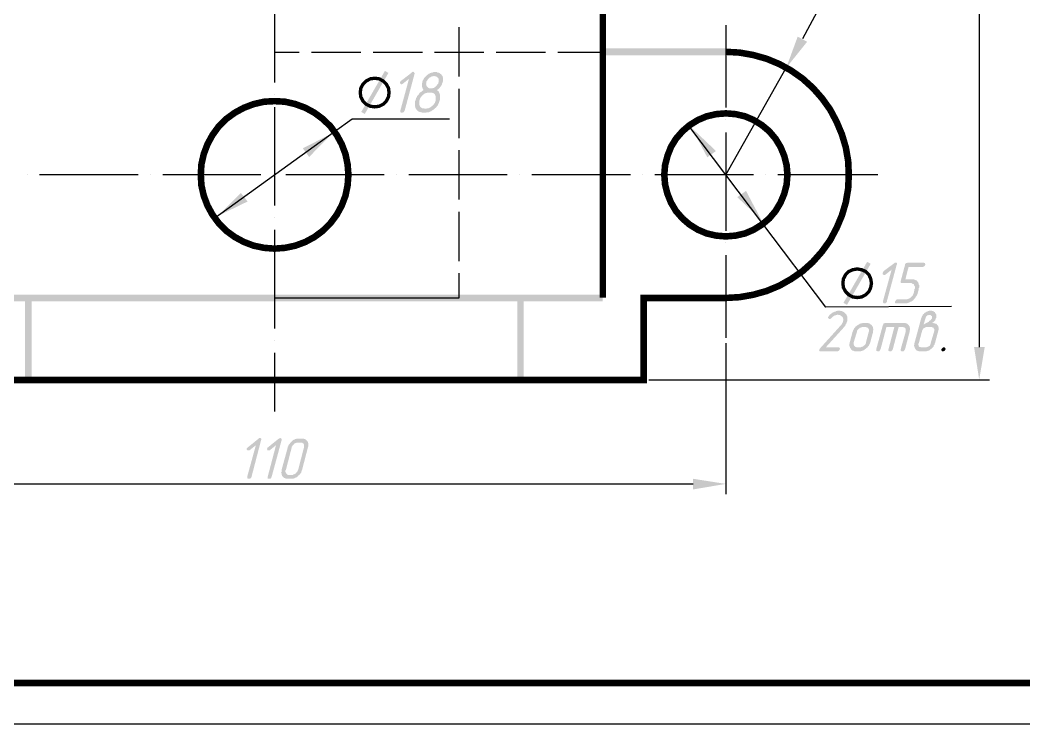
# Model space of a CAD drawing. Header units: millimetres. Extents: x -170 to 957, y 8 to 306.
# Drawn here: x 167.9 to 290.3, y 9.2 to 95 of the extents above; entities that cross this region are included whole.
import ezdxf

# ---------------------------------------------------------------- set-up
doc = ezdxf.new("R2010")
doc.units = ezdxf.units.MM

msp = doc.modelspace()

# ---------------------------------------------------------------- hatches: boundary and pattern name
at = {"transparency": 33554687}
for points in [[(214.8, 83.93), (214.751, 83.882), (214.703, 83.786), (214.655, 83.738), (214.607, 83.738), (214.511, 83.69), (214.463, 83.69), (214.415, 83.69), (214.319, 83.738), (214.319, 83.738), (214.27, 83.786), (214.27, 83.882), (214.27, 83.93), (215.329, 87.826), (214.607, 87.249), (214.511, 87.201), (214.463, 87.153), (214.415, 87.153), (214.367, 87.153), (214.319, 87.201), (214.27, 87.249), (214.222, 87.297), (214.222, 87.345), (214.222, 87.393), (214.27, 87.489), (214.319, 87.537), (214.367, 87.586), (215.617, 88.548), (215.665, 88.596), (215.713, 88.644), (215.81, 88.692), (215.858, 88.692), (215.906, 88.644), (215.954, 88.644), (215.954, 88.596), (216.002, 88.548), (216.002, 88.499), (216.002, 88.403), (216.002, 88.403)], [(273.576, 60.699), (273.576, 60.602), (273.528, 60.554), (273.48, 60.506), (273.432, 60.458), (273.335, 60.458), (273.287, 60.458), (273.191, 60.458), (273.143, 60.506), (273.143, 60.506), (273.095, 60.554), (273.095, 60.602), (273.095, 60.699), (274.153, 64.546), (273.432, 63.969), (273.335, 63.921), (273.287, 63.921), (273.239, 63.921), (273.191, 63.921), (273.095, 63.969), (273.095, 63.969), (273.047, 64.065), (273.047, 64.114), (273.047, 64.162), (273.095, 64.21), (273.143, 64.306), (273.143, 64.354), (274.442, 65.316), (274.49, 65.364), (274.538, 65.412), (274.634, 65.412), (274.682, 65.412), (274.73, 65.412), (274.778, 65.364), (274.778, 65.364), (274.826, 65.316), (274.826, 65.22), (274.778, 65.172), (274.778, 65.172)], [(276.221, 64.883), (275.836, 63.392), (276.558, 63.392), (276.606, 63.392), (276.702, 63.392), (276.75, 63.392), (276.847, 63.392), (276.895, 63.344), (276.943, 63.344), (276.991, 63.344), (277.039, 63.296), (277.135, 63.248), (277.183, 63.248), (277.231, 63.2), (277.279, 63.152), (277.279, 63.103), (277.327, 63.055), (277.376, 63.007), (277.424, 62.959), (277.424, 62.911), (277.472, 62.815), (277.472, 62.767), (277.472, 62.719), (277.52, 62.671), (277.52, 62.574), (277.52, 62.526), (277.52, 62.43), (277.52, 62.382), (277.472, 62.334), (277.472, 62.238), (277.472, 62.19), (277.327, 61.661), (277.327, 61.612), (277.279, 61.516), (277.231, 61.468), (277.231, 61.42), (277.183, 61.324), (277.135, 61.276), (277.087, 61.228), (277.039, 61.131), (276.991, 61.083), (276.943, 61.035), (276.895, 60.987), (276.847, 60.891), (276.798, 60.843), (276.75, 60.795), (276.654, 60.747), (276.606, 60.699), (276.51, 60.65), (276.462, 60.65), (276.414, 60.602), (276.317, 60.554), (276.269, 60.554), (276.173, 60.506), (276.125, 60.506), (276.029, 60.458), (275.981, 60.458), (275.885, 60.458), (275.836, 60.458), (275.74, 60.458), (274.778, 60.458), (274.682, 60.458), (274.634, 60.458), (274.586, 60.506), (274.586, 60.554), (274.586, 60.65), (274.586, 60.699), (274.634, 60.747), (274.682, 60.843), (274.682, 60.843), (274.73, 60.891), (274.826, 60.939), (274.874, 60.939), (274.923, 60.939), (275.885, 60.939), (275.981, 60.939), (276.029, 60.939), (276.125, 60.987), (276.173, 60.987), (276.269, 61.035), (276.317, 61.035), (276.366, 61.083), (276.462, 61.131), (276.462, 61.131), (276.51, 61.18), (276.606, 61.276), (276.654, 61.324), (276.702, 61.372), (276.75, 61.42), (276.75, 61.516), (276.798, 61.564), (276.847, 61.661), (276.847, 61.661), (276.943, 62.19), (276.991, 62.238), (276.991, 62.334), (276.991, 62.382), (276.991, 62.43), (276.991, 62.526), (276.943, 62.574), (276.943, 62.622), (276.895, 62.671), (276.895, 62.719), (276.847, 62.767), (276.798, 62.815), (276.75, 62.815), (276.702, 62.863), (276.654, 62.863), (276.606, 62.911), (276.51, 62.911), (276.462, 62.911), (276.414, 62.911), (275.452, 62.911), (275.355, 62.911), (275.307, 62.959), (275.259, 62.959), (275.259, 63.007), (275.259, 63.103), (275.259, 63.152), (275.259, 63.152), (275.788, 65.124), (275.788, 65.22), (275.836, 65.268), (275.885, 65.316), (275.933, 65.364), (276.029, 65.364), (276.077, 65.412), (276.077, 65.412), (278.097, 65.412), (278.145, 65.364), (278.193, 65.364), (278.241, 65.316), (278.241, 65.268), (278.289, 65.172), (278.241, 65.124), (278.241, 65.076), (278.193, 65.027), (278.145, 64.979), (278.097, 64.931), (278.049, 64.931), (277.953, 64.883), (277.953, 64.883)], [(268.429, 57.62), (266.121, 55.071), (267.66, 55.071), (267.708, 55.071), (267.804, 55.023), (267.804, 55.023), (267.852, 54.927), (267.852, 54.879), (267.852, 54.831), (267.804, 54.782), (267.756, 54.686), (267.756, 54.686), (267.66, 54.638), (267.612, 54.59), (267.515, 54.59), (267.515, 54.59), (265.543, 54.59), (265.447, 54.59), (265.399, 54.59), (265.351, 54.638), (265.351, 54.686), (265.303, 54.734), (265.351, 54.782), (265.351, 54.831), (265.399, 54.927), (265.447, 54.975), (268.045, 57.861), (268.093, 57.957), (268.141, 58.005), (268.189, 58.101), (268.189, 58.149), (268.237, 58.246), (268.237, 58.246), (268.237, 58.342), (268.285, 58.39), (268.285, 58.438), (268.285, 58.534), (268.237, 58.582), (268.237, 58.63), (268.189, 58.727), (268.189, 58.775), (268.141, 58.823), (268.093, 58.871), (268.045, 58.871), (267.996, 58.919), (267.948, 58.967), (267.9, 58.967), (267.852, 59.015), (267.804, 59.015), (267.708, 59.015), (267.66, 59.063), (267.612, 59.063), (267.515, 59.063), (267.467, 59.015), (267.371, 59.015), (267.323, 58.967), (267.227, 58.967), (267.227, 58.967), (267.131, 58.919), (267.083, 58.871), (266.986, 58.823), (266.938, 58.775), (266.89, 58.727), (266.842, 58.678), (266.794, 58.63), (266.746, 58.582), (266.602, 58.534), (266.553, 58.534), (266.505, 58.582), (266.457, 58.63), (266.409, 58.678), (266.409, 58.727), (266.409, 58.775), (266.457, 58.823), (266.505, 58.919), (266.505, 58.919), (266.553, 58.967), (266.602, 59.063), (266.698, 59.111), (266.746, 59.159), (266.794, 59.207), (266.89, 59.256), (266.938, 59.304), (266.986, 59.352), (267.083, 59.352), (267.131, 59.4), (267.227, 59.448), (267.323, 59.448), (267.371, 59.496), (267.419, 59.496), (267.467, 59.496), (267.564, 59.544), (267.564, 59.544), (267.66, 59.544), (267.708, 59.544), (267.756, 59.544), (267.852, 59.544), (267.9, 59.544), (267.996, 59.496), (268.045, 59.496), (268.093, 59.496), (268.189, 59.448), (268.237, 59.448), (268.285, 59.4), (268.333, 59.4), (268.381, 59.352), (268.429, 59.304), (268.477, 59.256), (268.525, 59.207), (268.574, 59.159), (268.574, 59.159), (268.622, 59.111), (268.67, 59.063), (268.67, 59.015), (268.718, 58.919), (268.718, 58.871), (268.766, 58.823), (268.766, 58.775), (268.766, 58.678), (268.766, 58.63), (268.766, 58.582), (268.766, 58.486), (268.766, 58.438), (268.766, 58.342), (268.766, 58.294), (268.718, 58.246), (268.718, 58.197), (268.67, 58.101), (268.67, 58.053), (268.622, 57.957), (268.574, 57.909), (268.574, 57.813), (268.525, 57.765), (268.477, 57.716), (268.429, 57.62)], [(274.49, 57.572), (273.528, 57.572), (272.806, 54.831), (272.758, 54.782), (272.71, 54.686), (272.662, 54.638), (272.614, 54.59), (272.518, 54.59), (272.47, 54.59), (272.421, 54.59), (272.373, 54.638), (272.325, 54.638), (272.277, 54.686), (272.277, 54.782), (272.277, 54.831), (273.095, 57.813), (273.143, 57.861), (273.143, 57.957), (273.191, 58.005), (273.239, 58.005), (273.335, 58.053), (273.383, 58.053), (273.432, 58.053), (275.644, 58.053), (275.692, 58.053), (275.788, 58.053), (275.836, 58.053), (275.885, 58.005), (275.981, 58.005), (276.029, 57.957), (276.077, 57.957), (276.125, 57.909), (276.173, 57.861), (276.221, 57.813), (276.269, 57.765), (276.269, 57.765), (276.269, 57.716), (276.317, 57.668), (276.366, 57.62), (276.366, 57.524), (276.366, 57.476), (276.414, 57.428), (276.414, 57.38), (276.414, 57.284), (276.414, 57.235), (276.366, 57.139), (276.366, 57.091), (276.366, 57.043), (275.788, 54.831), (275.74, 54.782), (275.692, 54.686), (275.644, 54.638), (275.596, 54.59), (275.5, 54.59), (275.452, 54.59), (275.404, 54.59), (275.307, 54.638), (275.307, 54.638), (275.259, 54.686), (275.259, 54.782), (275.259, 54.831), (275.885, 57.043), (275.885, 57.139), (275.885, 57.187), (275.885, 57.284), (275.885, 57.332), (275.836, 57.38), (275.836, 57.428), (275.788, 57.476), (275.74, 57.476), (275.692, 57.524), (275.596, 57.524), (275.548, 57.572), (275.5, 57.572), (275.019, 57.572), (274.297, 54.831), (274.249, 54.782), (274.201, 54.686), (274.153, 54.638), (274.105, 54.59), (274.009, 54.59), (273.961, 54.59), (273.913, 54.59), (273.864, 54.638), (273.816, 54.638), (273.768, 54.686), (273.768, 54.782), (273.768, 54.831)], [(280.213, 54.831), (280.262, 54.927), (280.31, 54.975), (280.358, 55.023), (280.406, 55.071), (280.502, 55.071), (280.55, 55.071), (280.598, 55.071), (280.646, 55.023), (280.694, 55.023), (280.694, 54.975), (280.742, 54.879), (280.694, 54.831), (280.694, 54.782), (280.646, 54.686), (280.598, 54.686), (280.55, 54.638), (280.454, 54.59), (280.406, 54.59), (280.31, 54.59), (280.262, 54.638), (280.262, 54.686), (280.213, 54.734), (280.213, 54.782), (280.213, 54.831)], [(196.137, 39.295), (196.089, 39.199), (196.041, 39.15), (195.993, 39.102), (195.945, 39.054), (195.849, 39.054), (195.801, 39.054), (195.753, 39.054), (195.656, 39.054), (195.656, 39.102), (195.608, 39.15), (195.608, 39.199), (195.608, 39.295), (196.666, 43.143), (195.945, 42.565), (195.849, 42.517), (195.801, 42.517), (195.753, 42.517), (195.705, 42.517), (195.656, 42.517), (195.608, 42.565), (195.56, 42.614), (195.56, 42.71), (195.56, 42.758), (195.608, 42.806), (195.656, 42.854), (195.705, 42.902), (196.955, 43.912), (197.003, 43.96), (197.051, 44.008), (197.147, 44.008), (197.196, 44.008), (197.244, 44.008), (197.292, 43.96), (197.292, 43.96), (197.34, 43.912), (197.34, 43.816), (197.292, 43.768), (197.292, 43.72)], [(198.59, 39.295), (198.542, 39.199), (198.542, 39.15), (198.494, 39.102), (198.398, 39.054), (198.35, 39.054), (198.302, 39.054), (198.206, 39.054), (198.158, 39.054), (198.109, 39.102), (198.109, 39.15), (198.109, 39.199), (198.109, 39.295), (199.119, 43.143), (198.398, 42.565), (198.35, 42.517), (198.254, 42.517), (198.206, 42.517), (198.158, 42.517), (198.109, 42.517), (198.061, 42.565), (198.061, 42.614), (198.013, 42.71), (198.061, 42.758), (198.061, 42.806), (198.109, 42.854), (198.158, 42.902), (199.408, 43.912), (199.504, 43.96), (199.552, 44.008), (199.6, 44.008), (199.649, 44.008), (199.697, 44.008), (199.745, 43.96), (199.793, 43.96), (199.793, 43.912), (199.793, 43.816), (199.793, 43.768), (199.793, 43.72)]]:
    msp.add_hatch(color=7, dxfattribs=at).paths.add_polyline_path(points)
h = msp.add_hatch(color=7, dxfattribs=at)
h.paths.add_polyline_path([(217.974, 86.672), (218.07, 86.672), (218.118, 86.672), (218.215, 86.672), (218.263, 86.72), (218.359, 86.72), (218.407, 86.768), (218.503, 86.816), (218.551, 86.864), (218.599, 86.912), (218.647, 86.96), (218.696, 87.008), (218.744, 87.056), (218.792, 87.153), (218.84, 87.201), (218.888, 87.249), (218.888, 87.345), (218.936, 87.393), (218.936, 87.489), (218.936, 87.537), (218.936, 87.634), (218.936, 87.682), (218.936, 87.73), (218.936, 87.826), (218.888, 87.874), (218.888, 87.922), (218.84, 87.97), (218.792, 88.018), (218.744, 88.018), (218.696, 88.067), (218.647, 88.115), (218.599, 88.115), (218.551, 88.115), (218.455, 88.163), (218.407, 88.163), (218.311, 88.163), (218.263, 88.115), (218.166, 88.115), (218.118, 88.115), (218.022, 88.067), (217.974, 88.018), (217.878, 88.018), (217.83, 87.97), (217.782, 87.922), (217.734, 87.874), (217.637, 87.778), (217.589, 87.73), (217.589, 87.682), (217.541, 87.586), (217.493, 87.537), (217.445, 87.489), (217.445, 87.393), (217.445, 87.345), (217.445, 87.249), (217.397, 87.201), (217.445, 87.105), (217.445, 87.056), (217.445, 87.008), (217.493, 86.96), (217.493, 86.912), (217.541, 86.864), (217.589, 86.816), (217.637, 86.768), (217.685, 86.72), (217.734, 86.72), (217.782, 86.672), (217.83, 86.672), (217.926, 86.672), (217.974, 86.672)], flags=0)
h.paths.add_polyline_path([(217.878, 86.143), (217.782, 86.143), (217.685, 86.143), (217.637, 86.143), (217.541, 86.143), (217.493, 86.095), (217.397, 86.095), (217.349, 86.046), (217.253, 86.046), (217.204, 85.998), (217.156, 85.95), (217.06, 85.902), (217.012, 85.854), (216.964, 85.806), (216.916, 85.758), (216.868, 85.71), (216.82, 85.614), (216.772, 85.565), (216.724, 85.517), (216.675, 85.421), (216.675, 85.373), (216.627, 85.277), (216.627, 85.229), (216.579, 85.181), (216.579, 85.084), (216.579, 85.036), (216.579, 84.94), (216.579, 84.892), (216.579, 84.844), (216.579, 84.748), (216.579, 84.7), (216.579, 84.652), (216.627, 84.603), (216.627, 84.507), (216.675, 84.507), (216.675, 84.459), (216.724, 84.411), (216.772, 84.363), (216.82, 84.315), (216.868, 84.315), (216.916, 84.267), (216.964, 84.219), (217.06, 84.219), (217.108, 84.219), (217.204, 84.219), (217.253, 84.171), (217.301, 84.171), (217.397, 84.171), (217.493, 84.219), (217.541, 84.219), (217.637, 84.219), (217.685, 84.219), (217.782, 84.267), (217.83, 84.315), (217.878, 84.315), (217.974, 84.363), (218.022, 84.411), (218.07, 84.459), (218.166, 84.507), (218.215, 84.555), (218.263, 84.603), (218.311, 84.652), (218.359, 84.7), (218.407, 84.796), (218.455, 84.844), (218.503, 84.94), (218.503, 84.988), (218.551, 85.036), (218.551, 85.133), (218.599, 85.181), (218.599, 85.229), (218.599, 85.325), (218.599, 85.373), (218.599, 85.469), (218.599, 85.517), (218.599, 85.614), (218.599, 85.662), (218.599, 85.71), (218.551, 85.758), (218.551, 85.806), (218.503, 85.854), (218.503, 85.902), (218.455, 85.95), (218.407, 85.998), (218.359, 86.046), (218.311, 86.046), (218.263, 86.095), (218.215, 86.095), (218.118, 86.143), (218.07, 86.143), (218.022, 86.143), (217.926, 86.143), (217.878, 86.143)], flags=0)
h.paths.add_polyline_path([(218.744, 86.431), (218.792, 86.383), (218.84, 86.383), (218.888, 86.335), (218.936, 86.287), (218.984, 86.239), (218.984, 86.191), (219.032, 86.095), (219.08, 86.046), (219.08, 85.998), (219.08, 85.95), (219.128, 85.902), (219.128, 85.854), (219.128, 85.758), (219.128, 85.71), (219.128, 85.662), (219.128, 85.565), (219.128, 85.517), (219.128, 85.421), (219.128, 85.373), (219.128, 85.277), (219.08, 85.229), (219.08, 85.181), (219.032, 85.084), (219.032, 85.036), (218.984, 84.94), (218.984, 84.892), (218.936, 84.796), (218.888, 84.748), (218.888, 84.7), (218.84, 84.603), (218.792, 84.555), (218.744, 84.507), (218.696, 84.411), (218.647, 84.363), (218.599, 84.315), (218.551, 84.267), (218.455, 84.219), (218.455, 84.171), (218.359, 84.122), (218.311, 84.074), (218.263, 84.026), (218.166, 83.978), (218.118, 83.93), (218.07, 83.882), (217.974, 83.882), (217.926, 83.834), (217.83, 83.786), (217.782, 83.786), (217.734, 83.738), (217.637, 83.738), (217.541, 83.738), (217.493, 83.738), (217.397, 83.69), (217.349, 83.69), (217.253, 83.69), (217.204, 83.69), (217.108, 83.69), (217.06, 83.69), (216.964, 83.69), (216.916, 83.738), (216.82, 83.738), (216.772, 83.738), (216.724, 83.786), (216.627, 83.786), (216.579, 83.834), (216.531, 83.834), (216.483, 83.882), (216.435, 83.882), (216.387, 83.93), (216.339, 83.978), (216.291, 84.026), (216.243, 84.074), (216.243, 84.122), (216.194, 84.171), (216.146, 84.219), (216.146, 84.267), (216.098, 84.315), (216.098, 84.363), (216.098, 84.411), (216.05, 84.507), (216.05, 84.555), (216.05, 84.603), (216.05, 84.7), (216.05, 84.748), (216.05, 84.844), (216.05, 84.892), (216.05, 84.94), (216.05, 85.036), (216.098, 85.133), (216.098, 85.181), (216.146, 85.229), (216.146, 85.325), (216.194, 85.373), (216.194, 85.469), (216.243, 85.517), (216.291, 85.614), (216.291, 85.662), (216.339, 85.758), (216.387, 85.806), (216.435, 85.854), (216.483, 85.902), (216.531, 85.95), (216.579, 86.046), (216.627, 86.095), (216.675, 86.143), (216.724, 86.191), (216.82, 86.239), (216.868, 86.287), (216.916, 86.335), (217.012, 86.383), (217.06, 86.431), (217.108, 86.431), (217.06, 86.479), (217.06, 86.527), (217.012, 86.624), (216.964, 86.672), (216.964, 86.72), (216.964, 86.768), (216.916, 86.864), (216.916, 86.864), (216.916, 86.96), (216.916, 87.008), (216.916, 87.105), (216.916, 87.153), (216.916, 87.201), (216.916, 87.297), (216.964, 87.345), (216.964, 87.393), (216.964, 87.489), (217.012, 87.537), (217.012, 87.634), (217.06, 87.682), (217.108, 87.778), (217.108, 87.826), (217.156, 87.874), (217.204, 87.97), (217.253, 88.018), (217.301, 88.067), (217.349, 88.115), (217.445, 88.211), (217.493, 88.259), (217.493, 88.259), (217.541, 88.307), (217.637, 88.355), (217.685, 88.403), (217.734, 88.451), (217.83, 88.451), (217.878, 88.499), (217.926, 88.548), (218.022, 88.548), (218.07, 88.596), (218.166, 88.596), (218.215, 88.596), (218.311, 88.644), (218.359, 88.644), (218.455, 88.644), (218.503, 88.644), (218.599, 88.644), (218.647, 88.644), (218.744, 88.644), (218.792, 88.596), (218.888, 88.596), (218.936, 88.596), (218.984, 88.548), (219.032, 88.548), (219.08, 88.499), (219.128, 88.451), (219.177, 88.403), (219.225, 88.403), (219.273, 88.355), (219.321, 88.307), (219.321, 88.259), (219.369, 88.211), (219.417, 88.163), (219.417, 88.067), (219.465, 88.018), (219.465, 87.97), (219.465, 87.922), (219.465, 87.826), (219.465, 87.778), (219.465, 87.682), (219.465, 87.634), (219.465, 87.586), (219.465, 87.489), (219.417, 87.393), (219.417, 87.393), (219.417, 87.345), (219.369, 87.249), (219.369, 87.201), (219.321, 87.105), (219.273, 87.056), (219.273, 86.96), (219.225, 86.912), (219.177, 86.864), (219.128, 86.816), (219.08, 86.72), (219.032, 86.672), (218.984, 86.624), (218.936, 86.575), (218.84, 86.527), (218.792, 86.479), (218.744, 86.431)], flags=0)
h = msp.add_hatch(color=7, dxfattribs=at)
h.paths.add_polyline_path([(278.915, 55.6), (279.348, 57.043), (279.348, 57.139), (279.348, 57.187), (279.348, 57.284), (279.348, 57.332), (279.3, 57.38), (279.3, 57.428), (279.251, 57.476), (279.203, 57.476), (279.155, 57.524), (279.107, 57.524), (279.011, 57.572), (278.963, 57.572), (278.482, 57.572), (278.386, 57.572), (278.338, 57.524), (278.241, 57.524), (278.193, 57.476), (278.097, 57.428), (278.097, 57.428), (278.001, 57.38), (277.953, 57.284), (277.953, 57.235), (277.905, 57.187), (277.905, 57.139), (277.857, 57.091), (277.857, 57.043), (277.472, 55.6), (277.424, 55.504), (277.424, 55.456), (277.424, 55.36), (277.472, 55.312), (277.472, 55.263), (277.472, 55.215), (277.52, 55.167), (277.568, 55.119), (277.616, 55.119), (277.712, 55.119), (277.712, 55.071), (277.808, 55.071), (277.808, 55.071), (278.289, 55.071), (278.386, 55.071), (278.434, 55.119), (278.53, 55.119), (278.578, 55.167), (278.674, 55.215), (278.674, 55.215), (278.77, 55.263), (278.819, 55.312), (278.867, 55.408), (278.867, 55.456), (278.915, 55.504), (278.915, 55.6)], flags=0)
h.paths.add_polyline_path([(278.049, 57.861), (278.289, 58.005), (278.674, 58.197), (278.722, 58.294), (278.819, 58.342), (278.867, 58.39), (278.915, 58.39), (278.963, 58.486), (279.011, 58.534), (279.059, 58.582), (279.059, 58.63), (279.059, 58.727), (279.059, 58.775), (279.059, 58.871), (279.059, 58.919), (279.011, 58.919), (278.963, 58.967), (278.915, 59.015), (278.867, 59.015), (278.77, 59.015), (278.77, 59.015), (278.674, 59.015), (278.626, 59.015), (278.578, 58.967), (278.482, 58.967), (278.482, 58.919), (278.386, 58.871), (278.338, 58.823), (278.338, 58.775), (278.289, 58.678), (278.289, 58.63)], flags=0)
h.paths.add_polyline_path([(279.107, 58.053), (279.155, 58.053), (279.251, 58.053), (279.3, 58.005), (279.396, 58.005), (279.444, 58.005), (279.492, 57.957), (279.588, 57.957), (279.636, 57.909), (279.684, 57.861), (279.684, 57.813), (279.732, 57.813), (279.781, 57.765), (279.781, 57.716), (279.829, 57.668), (279.829, 57.572), (279.877, 57.524), (279.877, 57.476), (279.877, 57.428), (279.877, 57.332), (279.877, 57.284), (279.877, 57.187), (279.829, 57.139), (279.829, 57.043), (279.444, 55.6), (279.396, 55.504), (279.396, 55.456), (279.348, 55.36), (279.3, 55.312), (279.3, 55.215), (279.251, 55.167), (279.203, 55.119), (279.155, 55.071), (279.059, 54.975), (279.011, 54.927), (278.963, 54.879), (278.963, 54.879), (278.867, 54.831), (278.819, 54.782), (278.77, 54.734), (278.674, 54.686), (278.626, 54.686), (278.53, 54.638), (278.482, 54.638), (278.386, 54.59), (278.338, 54.59), (278.241, 54.59), (278.193, 54.59), (278.193, 54.59), (277.664, 54.59), (277.616, 54.59), (277.52, 54.59), (277.472, 54.59), (277.424, 54.638), (277.376, 54.638), (277.279, 54.686), (277.231, 54.686), (277.183, 54.734), (277.135, 54.782), (277.087, 54.831), (277.087, 54.879), (277.039, 54.927), (276.991, 54.975), (276.991, 55.023), (276.943, 55.071), (276.943, 55.167), (276.943, 55.215), (276.895, 55.263), (276.895, 55.36), (276.943, 55.408), (276.943, 55.504), (276.943, 55.552), (276.943, 55.6), (277.76, 58.63), (277.808, 58.727), (277.808, 58.775), (277.857, 58.871), (277.905, 58.919), (277.953, 59.015), (277.953, 59.063), (278.001, 59.111), (278.097, 59.159), (278.145, 59.256), (278.193, 59.304), (278.241, 59.304), (278.289, 59.352), (278.386, 59.4), (278.434, 59.448), (278.482, 59.448), (278.578, 59.496), (278.626, 59.496), (278.722, 59.544), (278.77, 59.544), (278.867, 59.544), (278.915, 59.544), (278.963, 59.544), (279.059, 59.544), (279.107, 59.496), (279.155, 59.496), (279.251, 59.496), (279.3, 59.448), (279.348, 59.4), (279.396, 59.4), (279.444, 59.352), (279.444, 59.304), (279.492, 59.256), (279.54, 59.207), (279.54, 59.159), (279.588, 59.111), (279.588, 59.063), (279.588, 58.967), (279.588, 58.919), (279.588, 58.871), (279.588, 58.775), (279.588, 58.678), (279.54, 58.63), (279.54, 58.582), (279.492, 58.486), (279.492, 58.39), (279.444, 58.342), (279.396, 58.294), (279.396, 58.294), (279.348, 58.246), (279.3, 58.197), (279.251, 58.149), (279.155, 58.101), (279.107, 58.053)], flags=0)
h = msp.add_hatch(color=7, dxfattribs=at)
h.paths.add_polyline_path([(271.556, 55.696), (271.508, 55.6), (271.508, 55.552), (271.459, 55.456), (271.411, 55.408), (271.411, 55.312), (271.363, 55.263), (271.315, 55.215), (271.267, 55.167), (271.219, 55.071), (271.123, 55.023), (271.075, 54.975), (271.027, 54.927), (271.027, 54.927), (270.93, 54.879), (270.882, 54.831), (270.834, 54.782), (270.738, 54.734), (270.69, 54.686), (270.594, 54.686), (270.546, 54.638), (270.449, 54.638), (270.401, 54.59), (270.305, 54.59), (270.257, 54.59), (270.161, 54.59), (270.161, 54.59), (269.872, 54.59), (269.776, 54.59), (269.728, 54.59), (269.632, 54.59), (269.584, 54.638), (269.536, 54.638), (269.487, 54.686), (269.391, 54.686), (269.343, 54.734), (269.295, 54.782), (269.247, 54.782), (269.199, 54.831), (269.199, 54.879), (269.199, 54.927), (269.151, 54.975), (269.103, 55.023), (269.103, 55.071), (269.055, 55.119), (269.055, 55.167), (269.006, 55.263), (269.006, 55.312), (269.006, 55.36), (269.006, 55.456), (269.006, 55.504), (269.055, 55.6), (269.055, 55.648), (269.055, 55.696), (269.391, 56.947), (269.439, 57.043), (269.439, 57.091), (269.487, 57.187), (269.536, 57.235), (269.536, 57.284), (269.584, 57.38), (269.632, 57.428), (269.68, 57.476), (269.728, 57.572), (269.776, 57.62), (269.872, 57.668), (269.92, 57.716), (269.92, 57.716), (269.968, 57.765), (270.065, 57.813), (270.113, 57.861), (270.209, 57.909), (270.257, 57.957), (270.353, 57.957), (270.401, 58.005), (270.449, 58.005), (270.546, 58.005), (270.594, 58.053), (270.69, 58.053), (270.738, 58.053), (270.786, 58.053), (271.075, 58.053), (271.171, 58.053), (271.219, 58.053), (271.267, 58.053), (271.363, 58.005), (271.411, 58.005), (271.459, 57.957), (271.508, 57.957), (271.556, 57.909), (271.604, 57.861), (271.652, 57.861), (271.7, 57.813), (271.748, 57.765), (271.748, 57.716), (271.796, 57.668), (271.844, 57.62), (271.844, 57.572), (271.892, 57.524), (271.892, 57.476), (271.892, 57.38), (271.94, 57.332), (271.94, 57.284), (271.94, 57.187), (271.892, 57.139), (271.892, 57.043), (271.892, 56.995), (271.892, 56.947)], flags=0)
h.paths.add_polyline_path([(271.027, 55.696), (271.363, 56.947), (271.411, 57.043), (271.411, 57.091), (271.411, 57.187), (271.411, 57.235), (271.363, 57.284), (271.363, 57.332), (271.315, 57.38), (271.267, 57.428), (271.219, 57.476), (271.171, 57.524), (271.123, 57.524), (271.075, 57.524), (270.979, 57.572), (270.93, 57.572), (270.642, 57.572), (270.594, 57.572), (270.498, 57.524), (270.449, 57.524), (270.353, 57.476), (270.305, 57.476), (270.209, 57.428), (270.209, 57.38), (270.113, 57.332), (270.065, 57.284), (270.017, 57.235), (269.968, 57.139), (269.92, 57.091), (269.92, 56.995), (269.92, 56.947), (269.536, 55.696), (269.536, 55.6), (269.536, 55.552), (269.536, 55.456), (269.536, 55.408), (269.584, 55.36), (269.584, 55.312), (269.632, 55.263), (269.68, 55.215), (269.68, 55.167), (269.776, 55.119), (269.824, 55.119), (269.872, 55.071), (269.92, 55.071), (269.968, 55.071), (270.305, 55.071), (270.353, 55.071), (270.449, 55.119), (270.498, 55.119), (270.546, 55.167), (270.642, 55.167), (270.69, 55.215), (270.738, 55.263), (270.786, 55.312), (270.882, 55.36), (270.93, 55.408), (270.979, 55.504), (270.979, 55.552), (271.027, 55.6), (271.027, 55.696)], flags=0)
h = msp.add_hatch(color=7, dxfattribs=at)
h.paths.add_polyline_path([(202.294, 40.112), (202.246, 40.064), (202.246, 39.968), (202.198, 39.92), (202.198, 39.824), (202.15, 39.776), (202.102, 39.728), (202.054, 39.631), (202.005, 39.583), (201.957, 39.535), (201.909, 39.487), (201.813, 39.439), (201.765, 39.343), (201.765, 39.343), (201.717, 39.295), (201.621, 39.247), (201.573, 39.199), (201.476, 39.199), (201.428, 39.15), (201.38, 39.102), (201.284, 39.102), (201.236, 39.054), (201.14, 39.054), (201.092, 39.054), (200.995, 39.054), (200.947, 39.054), (200.899, 39.054), (200.611, 39.054), (200.514, 39.054), (200.466, 39.054), (200.418, 39.054), (200.322, 39.054), (200.274, 39.102), (200.226, 39.102), (200.178, 39.15), (200.13, 39.15), (200.081, 39.199), (200.033, 39.247), (199.985, 39.295), (199.937, 39.343), (199.937, 39.343), (199.889, 39.391), (199.841, 39.439), (199.841, 39.487), (199.793, 39.583), (199.793, 39.631), (199.793, 39.68), (199.793, 39.728), (199.745, 39.824), (199.793, 39.872), (199.793, 39.968), (199.793, 40.016), (199.793, 40.112), (199.793, 40.112), (200.562, 42.902), (200.562, 42.95), (200.611, 43.046), (200.611, 43.095), (200.659, 43.143), (200.707, 43.239), (200.755, 43.287), (200.803, 43.335), (200.851, 43.431), (200.899, 43.479), (200.947, 43.527), (200.995, 43.576), (201.092, 43.672), (201.092, 43.672), (201.14, 43.72), (201.188, 43.768), (201.284, 43.816), (201.332, 43.816), (201.428, 43.864), (201.476, 43.912), (201.573, 43.912), (201.621, 43.96), (201.669, 43.96), (201.765, 43.96), (201.813, 43.96), (201.909, 43.96), (201.909, 43.96), (202.246, 43.96), (202.294, 43.96), (202.39, 43.96), (202.438, 43.96), (202.486, 43.96), (202.534, 43.912), (202.631, 43.912), (202.679, 43.864), (202.727, 43.864), (202.775, 43.816), (202.823, 43.768), (202.871, 43.72), (202.919, 43.672), (202.919, 43.672), (202.967, 43.624), (202.967, 43.576), (203.015, 43.527), (203.015, 43.431), (203.064, 43.383), (203.064, 43.335), (203.064, 43.239), (203.064, 43.191), (203.064, 43.143), (203.064, 43.046), (203.064, 42.998), (203.015, 42.902), (203.015, 42.902)], flags=0)
h.paths.add_polyline_path([(201.813, 40.112), (202.534, 42.902), (202.534, 42.95), (202.534, 43.046), (202.534, 43.095), (202.534, 43.143), (202.534, 43.239), (202.486, 43.287), (202.486, 43.335), (202.438, 43.383), (202.39, 43.383), (202.342, 43.431), (202.294, 43.479), (202.198, 43.479), (202.15, 43.479), (202.102, 43.479), (201.813, 43.479), (201.717, 43.479), (201.669, 43.479), (201.573, 43.431), (201.524, 43.431), (201.428, 43.383), (201.38, 43.335), (201.332, 43.335), (201.284, 43.239), (201.236, 43.191), (201.188, 43.143), (201.14, 43.095), (201.092, 42.998), (201.043, 42.95), (201.043, 42.902), (200.322, 40.112), (200.274, 40.064), (200.274, 39.968), (200.274, 39.92), (200.274, 39.872), (200.322, 39.776), (200.322, 39.728), (200.37, 39.728), (200.418, 39.631), (200.466, 39.631), (200.514, 39.583), (200.562, 39.535), (200.611, 39.535), (200.707, 39.535), (200.755, 39.535), (201.043, 39.535), (201.092, 39.535), (201.188, 39.535), (201.236, 39.583), (201.332, 39.583), (201.38, 39.631), (201.476, 39.68), (201.476, 39.68), (201.573, 39.728), (201.621, 39.824), (201.669, 39.872), (201.717, 39.92), (201.765, 40.016), (201.765, 40.064), (201.813, 40.112)], flags=0)

# ---------------------------------------------------------------- linework, layer by layer
msp.add_lwpolyline([(78.553, 9.16), (498.553, 9.16), (498.553, 306.16), (78.553, 306.16), (78.553, 9.16)], dxfattribs=at)
at = {"color": 7, "lineweight": 0, "transparency": 33554687}
for points, const_width in [([(198.927, 151.124), (238.945, 151.124), (238.945, 61.131)], 0.77), ([(153.955, 51.103), (198.927, 51.103), (243.947, 51.103), (243.947, 61.107), (253.952, 61.107), (255.635, 61.204), (257.27, 61.492), (258.906, 61.949), (260.469, 62.598), (261.912, 63.416), (263.307, 64.378), (264.557, 65.508), (265.664, 66.759), (266.65, 68.13), (267.443, 69.621), (268.093, 71.16), (268.574, 72.771), (268.862, 74.455), (268.934, 76.138), (268.862, 77.798), (268.574, 79.457), (268.093, 81.068), (267.443, 82.607), (266.65, 84.098), (265.664, 85.469), (264.557, 86.72), (263.307, 87.85), (261.912, 88.836), (260.469, 89.63), (258.906, 90.279), (257.27, 90.736), (255.635, 91.025), (253.952, 91.121)], 0.8)]:
    msp.add_lwpolyline(points, dxfattribs=dict(at, const_width=const_width))
at = {"color": 7, "lineweight": 25, "transparency": 33554687}
for points in [[(284.831, 147.131), (284.831, 55.119)], [(257.319, 100.476), (267.419, 100.476), (263.283, 92.684)], [(198.927, 99.37), (198.927, 87.393)], [(253.952, 94.367), (253.952, 84.315)], [(221.437, 88.115), (221.437, 94.127)], [(198.927, 91.097), (201.957, 91.097)], [(203.448, 91.097), (209.461, 91.097)], [(210.952, 91.097), (216.964, 91.097)], [(218.455, 91.097), (224.467, 91.097)], [(225.958, 91.097), (231.971, 91.097)], [(233.462, 91.097), (238.945, 91.097)], [(253.952, 76.138), (261.311, 89.173)], [(198.927, 85.902), (198.927, 85.902)], [(221.437, 80.611), (221.437, 86.624)], [(198.927, 84.363), (198.927, 72.386)], [(220.283, 82.92), (208.402, 82.92), (206.238, 81.381), (191.664, 70.847)], [(281.464, 60.073), (266.121, 59.977), (258.473, 70.126), (249.43, 82.102)], [(253.952, 82.824), (253.952, 82.824)], [(253.952, 81.285), (253.952, 69.308)], [(221.437, 73.108), (221.437, 79.12)], [(168.818, 76.138), (168.818, 76.138)], [(182.333, 76.138), (170.309, 76.138)], [(183.824, 76.138), (183.824, 76.138)], [(197.292, 76.138), (185.315, 76.138)], [(198.831, 76.138), (198.831, 76.138)], [(212.298, 76.138), (200.322, 76.138)], [(213.79, 76.138), (213.79, 76.138)], [(227.305, 76.138), (215.329, 76.138)], [(228.796, 76.138), (228.796, 76.138)], [(242.312, 76.138), (230.287, 76.138)], [(243.803, 76.138), (243.803, 76.138)], [(257.319, 76.138), (245.294, 76.138)], [(258.81, 76.138), (258.81, 76.138)], [(272.47, 76.138), (260.301, 76.138)], [(221.437, 65.605), (221.437, 71.617)], [(198.927, 70.895), (198.927, 70.895)], [(198.927, 69.404), (198.927, 57.38)], [(253.952, 67.817), (253.952, 67.817)], [(253.952, 66.326), (253.952, 56.225)], [(198.927, 61.131), (221.437, 61.131), (221.437, 64.114)], [(198.927, 55.889), (198.927, 55.889)], [(253.952, 55.6), (253.952, 37.178)], [(198.927, 54.398), (198.927, 47.279)], [(244.572, 51.127), (286.081, 51.127)], [(147.943, 38.429), (249.96, 38.429)]]:
    msp.add_lwpolyline(points, dxfattribs=at)
at = {"color": 7, "lineweight": 0, "transparency": 33554687}
for points, const_width in [([(212.828, 85.614), (212.9, 86.143), (212.828, 86.696), (212.563, 87.177), (212.178, 87.562), (211.697, 87.826), (211.144, 87.898), (210.615, 87.826), (210.11, 87.562), (209.725, 87.177), (209.461, 86.696), (209.389, 86.143), (209.461, 85.614), (209.725, 85.108), (210.11, 84.724), (210.615, 84.483), (211.144, 84.411), (211.697, 84.483), (212.178, 84.724), (212.563, 85.108)], 0.411), ([(207.849, 74.839), (207.946, 76.138), (207.849, 77.389), (207.585, 78.663), (207.128, 79.866), (206.527, 80.972), (205.757, 82.03), (204.843, 82.92), (203.809, 83.69), (202.703, 84.291), (201.476, 84.748), (200.226, 85.036), (198.927, 85.108), (197.677, 85.036), (196.402, 84.748), (195.199, 84.291), (194.093, 83.69), (193.035, 82.92), (192.145, 82.03), (191.376, 80.972), (190.774, 79.866), (190.317, 78.663), (190.029, 77.389), (189.957, 76.138), (190.029, 74.839), (190.317, 73.565), (190.774, 72.362), (191.376, 71.256), (192.145, 70.222), (193.035, 69.308), (194.093, 68.539), (195.199, 67.937), (196.402, 67.48), (197.677, 67.216), (198.927, 67.12), (200.226, 67.216), (201.476, 67.48), (202.703, 67.937), (203.809, 68.539), (204.843, 69.308), (205.757, 70.222), (206.527, 71.256), (207.128, 72.362), (207.585, 73.565)], 0.8), ([(261.359, 74.936), (261.455, 76.138), (261.359, 77.292), (261.07, 78.423), (260.613, 79.529), (260.012, 80.515), (259.242, 81.429), (258.353, 82.174), (257.343, 82.8), (256.284, 83.257), (255.13, 83.521), (253.952, 83.617), (252.773, 83.521), (251.619, 83.257), (250.537, 82.8), (249.527, 82.174), (248.661, 81.429), (247.867, 80.515), (247.266, 79.529), (246.833, 78.423), (246.545, 77.292), (246.448, 76.138), (246.545, 74.936), (246.833, 73.805), (247.266, 72.723), (247.867, 71.713), (248.661, 70.799), (249.527, 70.054), (250.537, 69.428), (251.619, 68.971), (252.773, 68.707), (253.952, 68.611), (255.13, 68.707), (256.284, 68.971), (257.343, 69.428), (258.353, 70.054), (259.242, 70.799), (260.012, 71.713), (260.613, 72.723), (261.07, 73.805)], 0.8), ([(271.604, 62.358), (271.7, 62.911), (271.604, 63.44), (271.387, 63.945), (271.003, 64.33), (270.498, 64.546), (269.968, 64.643), (269.415, 64.546), (268.934, 64.33), (268.55, 63.945), (268.285, 63.44), (268.213, 62.911), (268.285, 62.358), (268.55, 61.877), (268.934, 61.492), (269.415, 61.228), (269.968, 61.155), (270.498, 61.228), (271.003, 61.492), (271.387, 61.877)], 0.408)]:
    msp.add_lwpolyline(points, close=True, dxfattribs=dict(at, const_width=const_width))
at = {"transparency": 33554687, "const_width": 0.8}
msp.add_lwpolyline([(493.553, 14.16), (98.553, 14.16)], dxfattribs=at)
at = {"color": 7, "lineweight": 25, "transparency": 33554687}
for centre, radius in [((211.168, 86.167), 1.804), ((198.951, 76.162), 9.018), ((253.976, 76.162), 7.479), ((269.992, 62.935), 1.804)]:
    msp.add_circle(centre, radius, dxfattribs=at)
at = {"color": 7, "transparency": 33554687}
for points in [[(262.706, 92.973), (263.86, 92.347), (261.311, 89.173)], [(238.945, 91.53), (238.945, 90.712), (253.952, 91.53)], [(238.945, 90.712), (253.952, 91.53), (253.952, 90.712)], [(209.509, 83.786), (209.942, 83.545), (212.395, 88.788)], [(209.942, 83.545), (212.395, 88.788), (212.828, 88.548)], [(202.39, 79.361), (203.16, 78.303), (205.998, 81.188)], [(252.749, 79.024), (251.691, 78.254), (249.815, 81.814)], [(194.839, 73.926), (195.656, 72.867), (192.001, 71.088)], [(256.405, 74.166), (255.347, 73.397), (258.281, 70.607)], [(268.285, 60.506), (268.718, 60.266), (271.171, 65.508)], [(268.718, 60.266), (271.171, 65.508), (271.604, 65.268)], [(238.945, 60.699), (238.945, 61.516), (158.957, 60.699)], [(238.945, 61.516), (158.957, 60.699), (158.957, 61.516)], [(168.529, 51.127), (169.347, 51.127), (168.529, 61.131)], [(169.347, 51.127), (168.529, 61.131), (169.347, 61.131)], [(228.556, 51.127), (229.325, 51.127), (228.556, 61.131)], [(229.325, 51.127), (228.556, 61.131), (229.325, 61.131)], [(284.206, 55.119), (285.504, 55.119), (284.831, 51.127)], [(198.927, 50.694), (198.927, 51.512), (168.962, 50.694)], [(198.927, 51.512), (168.962, 50.694), (168.962, 51.512)], [(198.927, 51.512), (198.927, 50.694), (228.941, 51.512)], [(198.927, 50.694), (228.941, 51.512), (228.941, 50.694)], [(249.96, 39.054), (249.96, 37.756), (253.952, 38.429)]]:
    msp.add_solid(points, dxfattribs=at)

doc.saveas('drawing.dxf')
